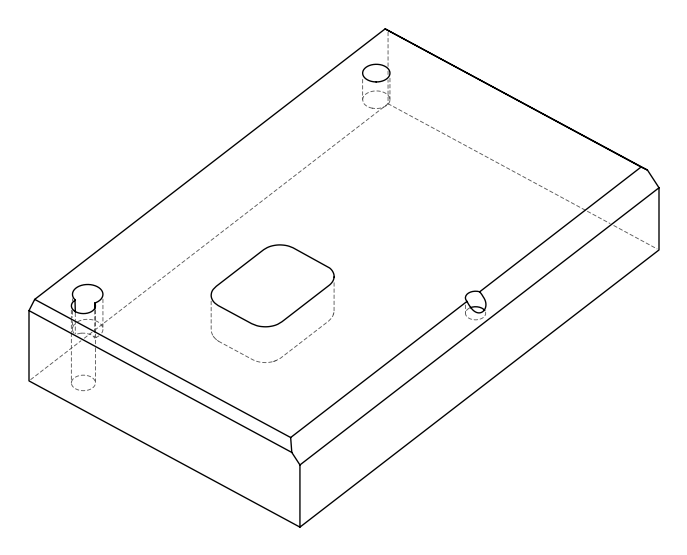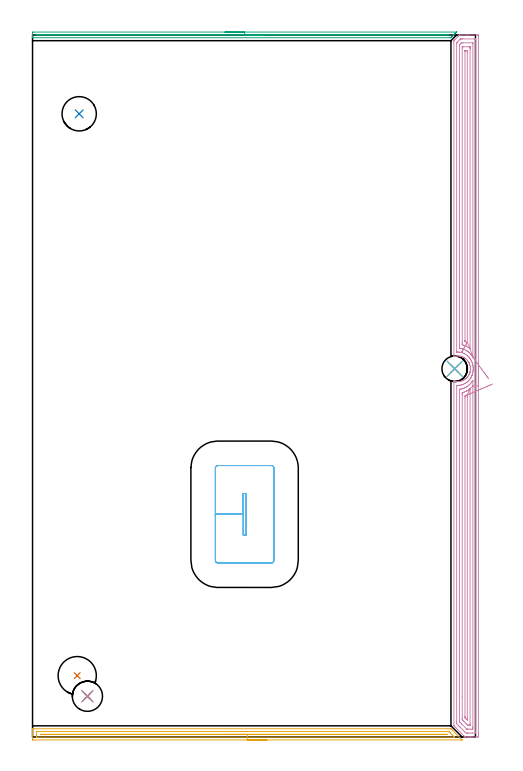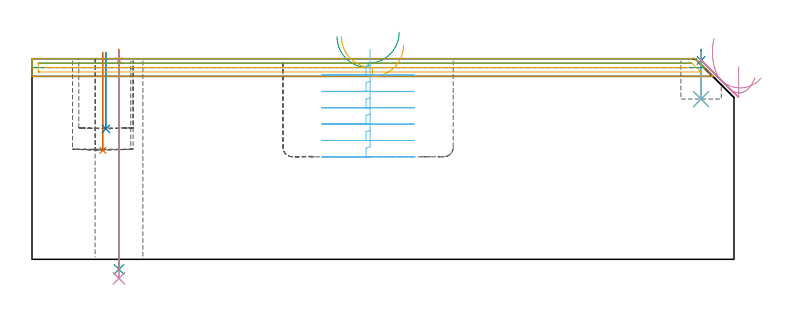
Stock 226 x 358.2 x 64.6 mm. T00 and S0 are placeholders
(PLAN: 12 operations, 8 tool changes, 27.7 min)
(1 SPOT_DRILL | STEP1HOLE | NXT0321_9005460120000 | 0.03 min | 3 mm3)
(2 SPOT_DRILL_1 | STEP1POCKET | NXT0321_9005460120000 | 0.03 min | 2 mm3)
(3 DRILL_THROUGH_HOLE_INTO_CENTER | STEP1HOLE | NXT0301_065 | 0.28 min | 4460 mm3)
(4 DRILL_TO_ENLARGE_THROUGH_HOLE | STEP1HOLE | UGT0301_284 | 0.29 min | 7548 mm3)
(5 DRILL_BLIND_HOLE_INTO_CENTER | STEP1POCKET | NXT0301_042 | 0.06 min | 475 mm3)
(6 DRILL_TO_ENLARGE_BLIND_HOLE | STEP1POCKET | UGT0301_374 | 0.06 min | 1244 mm3)
(7 INDEXABLE_INSERT_DRILL_BLIND_HOLE_FROM_SOLID | STEP1POCKET_1 | NXT0302_010 | 0.13 min | 7253 mm3)
(8 INDEXABLE_INSERT_DRILL_BLIND_HOLE_FROM_SOLID_1 | STEP1POCKET_2 | NXT0302_006 | 0.1 min | 5379 mm3)
(9 AREA_MILL | FG_CHAMFER_SURFACE | UGT0205_001 | 3.57 min | 919 mm3)
(10 AREA_MILL_1 | FG_CHAMFER_SURFACE_1 | UGT0205_001 | 14.4 min | 27636 mm3)
(11 AREA_MILL_2 | FG_CHAMFER_SURFACE_2 | UGT0205_001 | 5.34 min | 3503 mm3)
(12 MILL_RECTANGULAR_POCKET | POCKET_RECTANGULAR_STRAIGHT | NXT0201_007 | Follow Part, ap 6.25, ae 75% | 3.38 min | 123663 mm3)
(TOOL NXT0321_9005460120000 | NC Spot Drill, 142deg, 12mm, Carbide, Uncoated | D12 PA142 FL30 Z2)
(TOOL NXT0301_065 | Carbide Drill 9.4mm [860.1-0940-075A1-MM 2214] | D9.4 PA140 FL98 Z2)
(TOOL UGT0301_284 | Twist Drill 15.4 mm | D15.4 PA118 FL120 Z2)
(TOOL NXT0301_042 | Carbide Drill 7.1mm [860.1-0710-057A1-MM 2214] | D7.1 PA140 FL85 Z2)
(TOOL UGT0301_374 | Twist Drill Flat Bottom 13 mm | D13 PA180 FL101 Z2)
(TOOL NXT0302_010 | Index. Insert Drill 19.5mm [880-D1950L25-05] | D19.5 PA176 FL98 Z2)
(TOOL NXT0302_006 | Index. Insert Drill 17.5mm [880-D1750L25-05] | D17.5 PA176 FL88 Z2)
(TOOL UGT0205_001 | Chamfer Mill 20 x 3 x 45 deg. | D20 FL50 Z2)
(TOOL NXT0201_007 | ENDMILL 25mm [R216.25-25050GCK54P 1620] | D25 R3 FL54 Z5)
(OP 1 SPOT_DRILL)
G17 G21 G94 G90
T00 M6
G54
G17 G0 G90 X28. Y20.8 S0 M3
G43 Z74.6 H0
G94 G81 G98 Z63.937 F250. R67.6
G80
M5
M2
(OP 2 SPOT_DRILL_1)
G17 G21 G94 G90
T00 M6
G54
G17 G0 G90 X215.4 Y187.9 S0 M3
G43 Z74.6 H0
G94 G81 G98 Z64.036 F250. R67.6
G80
M5
M2
(OP 3 DRILL_THROUGH_HOLE_INTO_CENTER)
G17 G21 G94 G90
T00 M6
G54
G17 G0 G90 X28. Y20.8 S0 M3
G43 Z74.6 H1
G94 G73 G98 Z-3.211 F250. Q8.476 R66.6
G80
M5
M2
(OP 4 DRILL_TO_ENLARGE_THROUGH_HOLE)
G17 G21 G94 G90
T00 M6
G54
G17 G0 G90 X28. Y20.8 S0 M3
G43 Z74.6 H0
G94 G73 G98 Z-6.127 F250. Q14.145 R66.6
G80
M5
M2
(OP 5 DRILL_BLIND_HOLE_INTO_CENTER)
G17 G21 G94 G90
T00 M6
G54
G17 G0 G90 X215.4 Y187.9 S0 M3
G43 Z74.6 H1
G94 G81 G98 Z51.6 F250. R66.6
G80
M5
M2
(OP 6 DRILL_TO_ENLARGE_BLIND_HOLE)
G17 G21 G94 G90
T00 M6
G54
G17 G0 G90 X215.4 Y187.9 S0 M3
G43 Z74.6 H0
G94 G81 G98 Z51.6 F250. R66.6
G80
M5
M2
(OP 7 INDEXABLE_INSERT_DRILL_BLIND_HOLE_FROM_SOLID)
G17 G21 G94 G90
T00 M6
G54
G17 G0 G90 X22.8 Y31.3 S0 M3
G43 Z74.6 H1
G94 G81 G98 Z35.1 F250. R66.6
G80
M5
M2
(OP 8 INDEXABLE_INSERT_DRILL_BLIND_HOLE_FROM_SOLID_1)
G17 G21 G94 G90
T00 M6
G54
G17 G0 G90 X23.8 Y318. S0 M3
G43 Z74.6 H1
G94 G81 G98 Z42. F250. R66.6
G80
M5
M2
(OP 9 AREA_MILL)
G17 G21 G94 G90
T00 M6
G54
G17 G0 G90 X98.2 Y359.7 S1061 M3
G43 Z74.6 H0
Z71.7
G94 G1 X98.238 Z70.828 F250.
X98.352 Z69.964
X98.541 Z69.112
X98.803 Z68.28
X99.137 Z67.474
X99.54 Z66.7
X100.008 Z65.964
X100.54 Z65.272
X101.129 Z64.629
X101.772 Z64.04
X102.464 Z63.509
X103.2 Z63.04
X103.974 Z62.637
X104.78 Z62.303
X105.612 Z62.041
X106.464 Z61.852
X107.328 Z61.738
X108.2 Z61.7
X216.164
X216.384 Y359.696 Z61.702
X216.386 Y359.694 Z61.703
X216.384 Y359.683 Z61.715
X215.988 Y359.288 Z62.112
X215.841 Y359.139 Z62.258
X215.789 Y359.088 Z62.311
X215.595 Y358.895 Z62.504
X215.544 Y358.843 Z62.554
X215.491 Y358.791 Z62.608
X215.3 Y358.599 Z62.8
X215.248 Y358.546 Z62.85
X215.194 Y358.493 Z62.906
X215.005 Y358.304 Z63.095
X214.951 Y358.25 Z63.147
X214.896 Y358.196 Z63.203
X214.709 Y358.009 Z63.39
X214.655 Y357.954 Z63.443
X214.598 Y357.898 Z63.501
X214.414 Y357.714 Z63.685
X214.359 Y357.657 Z63.74
X214.301 Y357.6 Z63.799
X214.119 Y357.418 Z63.981
X214.062 Y357.361 Z64.036
X214.003 Y357.302 Z64.096
X213.868 Y357.168 Z64.231
X213.609 Y356.909 Z64.489
X213.503 Y356.806 Z64.591
X213.11 Y356.8 Z64.6
X0.165
X0.01 Y356.803 Z64.588
X0.006 Y356.841 Z64.55
X0. Y357.214 Z64.186
Y357.594 Z63.805
Y358.25 Z63.145
Y359.467 Z61.93
X0.002 Y359.691 Z61.705
X0.446 Y359.7 Z61.7
X108.2
Y358.286 Z63.114
X211.289
X212.185 Y358.283 Z63.117
X212.217 Y358.28 Z63.12
X212.451 Y358.25 Z63.15
X212.248 Y358.22 Z63.18
X212.217 Y358.218 Z63.182
X211.36 Y358.214 Z63.186
X3.326
X2.43 Y358.217 Z63.183
X2.397 Y358.219 Z63.181
X2.072 Y358.25 Z63.15
X2.365 Y358.282 Z63.118
X2.397 Y358.283 Z63.117
X3.254 Y358.286 Z63.114
X108.2
X109.072 Z63.152
X109.936 Z63.266
X110.788 Z63.455
X111.62 Z63.717
X112.426 Z64.051
X113.2 Z64.454
X113.936 Z64.923
X114.628 Z65.454
X115.271 Z66.043
X115.86 Z66.686
X116.392 Z67.379
X116.86 Z68.114
X117.263 Z68.888
X117.597 Z69.694
X117.859 Z70.526
X118.048 Z71.378
X118.162 Z72.243
X118.2 Z73.114
G0 Z74.6
M5
M2
(OP 10 AREA_MILL_1)
G17 G21 G94 G90
T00 M6
G54
G17 G0 G90 X227.5 Y189.1 S1061 M3
G43 Z74.6 H0
Z62.1
G94 G1 Y189.062 Z61.228 F250.
Y188.948 Z60.363
Y188.759 Z59.512
Y188.497 Z58.68
Y188.163 Z57.874
Y187.76 Z57.1
Y187.292 Z56.364
Y186.76 Z55.672
Y186.171 Z55.029
Y185.528 Z54.44
Y184.836 Z53.908
Y184.1 Z53.44
Y183.326 Z53.037
Y182.52 Z52.703
Y181.688 Z52.441
Y180.836 Z52.252
Y179.972 Z52.138
Y179.1 Z52.1
Y0.995
X227.499 Y0.606 Z52.101
X227.494 Y0.109 Z52.103
X227.491 Y0.009 Z52.105
X227.001 Y0. Z52.595
X224.347 Z55.248
X223.778 Z55.819
X223.462 Z56.134
X222.893 Z56.703
X222.577 Z57.018
X221.945 Z57.655
X220.935 Z58.665
X220.824 Z58.776
X220.704 Y0.001 Z58.894
X220.69 Y0.011 Z58.908
X220.288 Y0.411 Z59.311
X219.923 Y0.775 Z59.673
X215.499 Y5.2 Z64.097
X215.337 Y5.363 Z64.261
X215.169 Y5.53 Z64.428
X215.004 Y5.695 Z64.59
X215. Y5.961 Z64.6
Y181.329
X215.005 Y181.62 Z64.591
X215.036 Y181.614 Z64.56
X215.263 Y181.565 Z64.335
X215.373 Y181.537 Z64.224
X215.79 Y181.454 Z63.809
X216.229 Y181.394 Z63.37
X216.384 Y181.383 Z63.214
X216.669 Y181.363 Z62.929
X217.11 Y181.362 Z62.489
X217.549 Y181.392 Z62.049
X217.991 Y181.451 Z61.608
X218.429 Y181.541 Z61.169
X218.872 Y181.664 Z60.726
X219.309 Y181.82 Z60.288
X219.374 Y181.849 Z60.221
X219.48 Y181.896 Z60.115
X219.611 Y181.953 Z59.988
X219.748 Y182.013 Z59.851
X220.19 Y182.237 Z59.41
X220.636 Y182.534 Z58.964
X220.914 Y182.742 Z58.685
X221.07 Y182.858 Z58.529
X221.196 Y182.967 Z58.402
X221.25 Y183.015 Z58.347
X221.347 Y183.098 Z58.253
X221.377 Y183.123 Z58.223
X221.515 Y183.265 Z58.084
X221.669 Y183.423 Z57.928
X221.949 Y183.737 Z57.649
X222.168 Y184.018 Z57.431
X222.46 Y184.458 Z57.139
X222.723 Y184.912 Z56.876
X222.83 Y185.121 Z56.77
X222.924 Y185.347 Z56.673
X222.971 Y185.46 Z56.626
X223.097 Y185.806 Z56.498
X223.155 Y185.998 Z56.444
X223.167 Y186.041 Z56.431
X223.222 Y186.24 Z56.37
X223.225 Y186.251 Z56.367
X223.328 Y186.7 Z56.268
X223.381 Y187.04 Z56.217
X223.397 Y187.146 Z56.201
X223.429 Y187.544 Z56.167
X223.433 Y187.594 Z56.162
X223.432 Y187.638 Z56.16
X223.433 Y187.704 Z56.159
X223.435 Y187.999 Z56.153
Y188.025 Z56.151
Y188.041 Z56.152
X223.428 Y188.193 Z56.164
Y188.195
X223.422 Y188.292 Z56.169
X223.413 Y188.488 Z56.183
X223.383 Y188.736 Z56.215
X223.358 Y188.936 Z56.24
X223.269 Y189.382 Z56.326
X223.147 Y189.831 Z56.451
X222.994 Y190.276 Z56.603
X222.828 Y190.678 Z56.768
X222.816 Y190.702 Z56.781
X222.703 Y190.927 Z56.896
X222.6 Y191.114 Z57.
X222.569 Y191.17 Z57.031
X222.275 Y191.626 Z57.324
X221.952 Y192.064 Z57.647
X221.555 Y192.487 Z58.04
X221.522 Y192.523 Z58.074
X221.061 Y192.958 Z58.539
X220.631 Y193.269 Z58.968
X220.461 Y193.38 Z59.137
X220.19 Y193.556 Z59.409
X219.91 Y193.711 Z59.688
X219.68 Y193.826 Z59.918
X219.626 Y193.853 Z59.972
X219.309 Y193.983 Z60.289
X219.038 Y194.077 Z60.557
X218.871 Y194.136 Z60.725
X218.43 Y194.259 Z61.17
X218.367 Y194.272 Z61.233
X217.991 Y194.349 Z61.609
X217.55 Y194.408 Z62.05
X217.111 Y194.438 Z62.489
X216.67 Y194.437 Z62.93
X216.229 Y194.406 Z63.371
X215.79 Y194.344 Z63.81
X215.438 Y194.272 Z64.162
X215.236 Y194.231 Z64.363
X215.117 Y194.202 Z64.481
X215.005 Y194.18 Z64.591
X215. Y194.272 Z64.6
Y354.917
X215.006 Y355.303 Z64.591
X215.109 Y355.408 Z64.489
X215.481 Y355.781 Z64.119
X217.347 Y357.648 Z62.252
X217.591 Y357.892 Z62.007
X217.711 Y358.013 Z61.885
X217.89 Y358.189 Z61.708
X217.904 Y358.198 Z61.694
X217.932 Y358.2 Z61.667
X217.94 Z61.659
X219.038 Z60.556
X221.124 Z58.473
X221.692 Z57.902
X222.293 Z57.302
X226.717 Z52.88
X227.001 Y358.197 Z52.596
X227.492 Y358.191 Z52.106
X227.494 Y358.091 Z52.104
X227.498 Y357.594 Z52.102
X227.5 Y357.091 Z52.1
Y179.1
X226.086 Z53.514
Y2.391
X226.084 Y2.175 Z53.516
X226.081 Y2.068 Z53.519
X226.079 Y2.023 Z53.521
X226.006 Y2.01 Z53.594
X225.617 Y2.002 Z53.983
X224.347 Y2. Z55.253
X222.577 Z57.023
X222.079 Y2.001 Z57.521
X221.692 Y2.004 Z57.908
X221.185 Y2.01 Z58.415
X220.808 Y2.347 Z58.792
X220.76 Y2.391 Z58.84
X219.923 Y3.227 Z59.677
X218.082 Y5.068 Z61.518
X217.268 Y5.884 Z62.332
X217.194 Y5.961 Z62.406
X216.421 Y6.815 Z63.179
X216.414 Y7.745 Z63.186
X216.415 Y179.1 Z63.185
X216.419 Y179.315 Z63.181
X216.421 Y179.359 Z63.179
X216.56 Y179.362 Z63.04
X217.003 Y179.367 Z62.597
X217.268 Y179.38 Z62.332
X217.826 Y179.43 Z61.774
X218.153 Y179.475 Z61.447
X218.581 Y179.561 Z61.019
X219.038 Y179.682 Z60.562
X219.274 Y179.754 Z60.326
X219.917 Y179.992 Z59.683
X219.921 Y179.994 Z59.679
X220.515 Y180.288 Z59.085
X220.808 Y180.448 Z58.792
X221.068 Y180.622 Z58.532
X221.453 Y180.885 Z58.147
X221.59 Y180.988 Z58.01
X221.692 Y181.071 Z57.908
X222.074 Y181.393 Z57.526
X222.471 Y181.777 Z57.129
X222.523 Y181.832 Z57.077
X222.577 Y181.892 Z57.023
X222.933 Y182.311 Z56.667
X223.204 Y182.67 Z56.396
X223.31 Y182.824 Z56.29
X223.462 Y183.056 Z56.138
X223.651 Y183.372 Z55.949
X223.761 Y183.562 Z55.839
X223.966 Y183.947 Z55.634
X224.193 Y184.455 Z55.407
X224.212 Y184.5 Z55.388
X224.226 Y184.536 Z55.374
X224.237 Y184.566 Z55.363
X224.347 Y184.874 Z55.253
X224.457 Y185.236 Z55.143
X224.488 Y185.347 Z55.112
X224.637 Y185.947 Z54.963
X224.699 Y186.24 Z54.901
X224.77 Y186.705 Z54.83
X224.814 Y187.132 Z54.786
X224.842 Y187.526 Z54.758
X224.849 Y188.025 Z54.751
X224.83 Y188.43 Z54.77
X224.79 Y188.917 Z54.81
X224.722 Y189.431 Z54.878
X224.648 Y189.81 Z54.952
X224.574 Y190.135 Z55.026
X224.452 Y190.596 Z55.148
X224.418 Y190.702 Z55.182
X224.347 Y190.91 Z55.253
X224.081 Y191.595 Z55.519
X224.013 Y191.754 Z55.587
X223.845 Y192.101 Z55.755
X223.624 Y192.487 Z55.976
X223.462 Y192.741 Z56.138
X223.207 Y193.12 Z56.393
X223.016 Y193.38 Z56.584
X222.825 Y193.626 Z56.775
X222.577 Y193.891 Z57.023
X222.206 Y194.272 Z57.394
X221.692 Y194.737 Z57.908
X221.092 Y195.165 Z58.508
X220.808 Y195.346 Z58.792
X220.385 Y195.591 Z59.215
X219.923 Y195.803 Z59.677
X219.266 Y196.057 Z60.334
X219.038 Y196.126 Z60.562
X218.943 Y196.153 Z60.657
X218.153 Y196.325 Z61.447
X217.844 Y196.369 Z61.756
X217.268 Y196.42 Z62.332
X216.898 Y196.431 Z62.702
X216.546 Z63.054
X216.483 Y196.432 Z63.117
X216.421 Y196.434 Z63.179
X216.414 Y196.949 Z63.186
X216.415 Y354.024 Z63.185
X216.421 Y354.239 Z63.179
X216.423 Y354.261 Z63.177
X216.439 Y354.282 Z63.161
X216.475 Y354.323 Z63.125
X216.541 Y354.391 Z63.059
X216.724 Y354.574 Z62.876
X217.959 Y355.809 Z61.641
X218.057 Y355.907 Z61.543
X218.153 Y356.002 Z61.447
X218.294 Y356.136 Z61.306
X218.345 Y356.183 Z61.255
X218.402 Y356.19 Z61.198
X218.653 Y356.197 Z60.947
X219.038 Y356.199 Z60.562
X219.536 Y356.2 Z60.064
X225.73 Y356.199 Z53.87
X225.963 Y356.196 Z53.637
X226.066 Y356.19 Z53.534
X226.079 Y356.188 Z53.521
X226.081 Y356.172 Z53.519
X226.084 Y356.126 Z53.516
X226.085 Y356.031 Z53.515
X226.086 Y355.84 Z53.514
Y179.1
X224.672 Z54.928
X224.671 Y5.068 Z54.929
Y4.742
X224.666 Y4.176 Z54.934
X224.665 Y4.021 Z54.935
X224.514 Y4.007 Z55.086
X224.347 Y4.004 Z55.253
X223.636 Y4. Z55.964
X222.577 Z57.023
X221.866 Y4.001 Z57.734
X221.692 Y4.005 Z57.908
X221.635 Y4.01 Z57.965
X221.595 Y4.017 Z58.005
X221.561 Y4.047 Z58.039
X221.426 Y4.176 Z58.174
X219.038 Y6.561 Z60.562
X218.747 Y6.853 Z60.853
X218.153 Y7.458 Z61.447
X217.879 Y7.745 Z61.721
X217.842 Y7.791 Z61.758
X217.835 Y7.829 Z61.765
X217.832 Y7.909 Z61.768
X217.83 Y8.072 Z61.77
X217.829 Y8.638 Z61.771
X217.828 Y8.965 Z61.772
X217.829 Y176.75 Z61.771
X217.832 Y177.315 Z61.768
X217.835 Y177.395 Z61.765
X217.836 Y177.407 Z61.764
X217.875 Y177.415 Z61.725
X217.933 Y177.426 Z61.667
X218.029 Y177.44 Z61.571
X218.153 Y177.462 Z61.447
X218.776 Y177.58 Z60.824
X219.038 Y177.647 Z60.562
X219.473 Y177.769 Z60.127
X219.923 Y177.931 Z59.677
X220.122 Y178.007 Z59.478
X220.598 Y178.208 Z59.002
X220.74 Y178.276 Z58.86
X220.808 Y178.31 Z58.792
X221.32 Y178.584 Z58.28
X221.692 Y178.826 Z57.908
X221.856 Y178.935 Z57.744
X222.09 Y179.1 Z57.51
X222.366 Y179.313 Z57.234
X222.577 Y179.488 Z57.023
X222.848 Y179.719 Z56.752
X223.133 Y179.992 Z56.467
X223.296 Y180.16 Z56.304
X223.462 Y180.34 Z56.138
X223.714 Y180.631 Z55.886
X223.925 Y180.885 Z55.675
X224.107 Y181.127 Z55.493
X224.347 Y181.464 Z55.253
X224.473 Y181.65 Z55.127
X224.56 Y181.777 Z55.04
X224.6 Y181.833 Z55.
X224.665 Y181.904 Z54.935
X224.668 Y181.777 Z54.932
X224.67 Y181.583 Z54.93
X224.672 Y179.1 Z54.928
X223.251 Y177.694 Z56.349
X223.254 Y177.525 Z56.346
X223.257 Y177.315 Z56.343
Y177.165
Y6.853
X223.255 Y6.169 Z56.345
X223.253 Y6.07 Z56.347
X223.251 Y6.018 Z56.349
X223.211 Y6.01 Z56.389
X222.538 Y6. Z57.062
X222.116 Y6.008 Z57.484
X222.064 Y6.01 Z57.536
X221.99 Y6.071 Z57.61
X221.858 Y6.196 Z57.742
X221.692 Y6.358 Z57.908
X221.196 Y6.853 Z58.404
X220.303 Y7.745 Z59.297
X219.923 Y8.127 Z59.677
X219.417 Y8.638 Z60.183
X219.25 Y8.815 Z60.35
X219.247 Y8.981 Z60.353
X219.244 Y9.323 Z60.356
X219.243 Y20.424 Z60.357
Y174.638
X219.244 Y175.322 Z60.356
X219.247 Y175.53 Z60.353
X219.25 Y175.614 Z60.35
X219.254 Y175.649 Z60.346
X219.674 Y175.781 Z59.926
X219.923 Y175.867 Z59.677
X220.327 Y176.014 Z59.273
X220.808 Y176.211 Z58.792
X220.955 Y176.274 Z58.645
X221.279 Y176.423 Z58.321
X221.55 Y176.566 Z58.05
X221.692 Y176.647 Z57.908
X222.108 Y176.896 Z57.492
X222.577 Y177.208 Z57.023
X222.641 Y177.251 Z56.959
X222.731 Y177.315 Z56.869
X222.927 Y177.46 Z56.673
X223.154 Y177.626 Z56.446
X223.251 Y177.694 Z56.349
X221.787 Y174.543 Z57.813
X221.837 Y174.515 Z57.763
X221.838 Y174.49 Z57.762
X221.843 Y173.745 Z57.757
Y173.593
Y9.226
X221.84 Y8.922 Z57.76
X221.837 Y8.72 Z57.763
X221.835 Y8.672 Z57.765
X221.827 Y8.678 Z57.773
X221.796 Y8.706 Z57.804
X221.692 Y8.807 Z57.908
X220.968 Y9.53 Z58.632
X220.808 Y9.691 Z58.792
X220.718 Y9.783 Z58.882
X220.675 Y9.832 Z58.925
X220.667 Y9.843 Z58.933
X220.663 Y9.881 Z58.937
X220.66 Y9.967 Z58.94
X220.657 Y10.271 Z58.943
Y10.423
Y173.005
X220.658 Y173.745 Z58.942
X220.66 Y173.894 Z58.94
X220.664 Y174.042 Z58.936
X220.808 Y174.109 Z58.792
X221.17 Y174.272 Z58.43
X221.692 Y174.502 Z57.908
X221.787 Y174.543 Z57.813
X222.4 Y174.805 Z57.251
X223.057 Y175.085 Z56.75
X223.751 Y175.382 Z56.312
X224.477 Y175.693 Z55.942
X225.23 Y176.015 Z55.642
X226.005 Y176.346 Z55.415
X226.795 Y176.683 Z55.262
X227.594 Y177.025 Z55.185
X228.396 Y177.368 Z55.183
X229.195 Y177.709 Z55.258
X229.985 Y178.047 Z55.408
X230.76 Y178.378 Z55.632
X231.515 Y178.701 Z55.929
X232.242 Y179.012 Z56.296
X232.938 Y179.309 Z56.731
X233.596 Y179.59 Z57.23
X234.211 Y179.853 Z57.79
X234.779 Y180.096 Z58.406
G0 X232.715 Y182.799 Z58.486
G1 X232.436 Y183.183 Z57.754
X232.12 Y183.617 Z57.066
X231.771 Y184.098 Z56.427
X231.39 Y184.622 Z55.843
X230.98 Y185.185 Z55.318
X230.546 Y185.783 Z54.855
X230.089 Y186.412 Z54.458
X229.613 Y187.066 Z54.131
X229.123 Y187.741 Z53.875
X228.621 Y188.431 Z53.693
X228.112 Y189.131 Z53.586
X227.6 Y189.836 Z53.555
X227.087 Y190.541 Z53.6
X226.579 Y191.24 Z53.72
X226.079 Y191.927 Z53.916
X225.591 Y192.599 Z54.185
X225.119 Y193.249 Z54.525
X224.666 Y193.872 Z54.934
X224.614 Y193.943 Z54.986
X224.57 Y194.007 Z55.03
X224.489 Y194.129 Z55.111
X224.392 Y194.272 Z55.208
X224.347 Y194.337 Z55.253
X224.001 Y194.814 Z55.599
X223.729 Y195.165 Z55.871
X223.462 Y195.453 Z56.138
X222.861 Y196.057 Z56.739
X222.714 Y196.195 Z56.886
X222.577 Y196.316 Z57.023
X222.414 Y196.457 Z57.186
X222.229 Y196.593 Z57.371
X221.739 Y196.949 Z57.861
X221.692 Y196.981 Z57.908
X221.603 Y197.04 Z57.997
X220.808 Y197.494 Z58.792
X220.028 Y197.842 Z59.572
X219.923 Y197.882 Z59.677
X219.86 Y197.905 Z59.74
X219.363 Y198.065 Z60.237
X219.038 Y198.149 Z60.562
X218.636 Y198.247 Z60.964
X218.153 Y198.349 Z61.447
X217.836 Y198.416 Z61.765
X217.832 Y198.734 Z61.768
X217.83 Y199.061 Z61.77
X217.829 Y199.627 Z61.771
X217.828 Y200.192 Z61.772
X217.829 Y352.239 Z61.771
X217.83 Y352.566 Z61.77
X217.834 Y353.132 Z61.766
X217.835 Y353.209 Z61.765
X217.877 Y353.266 Z61.723
X217.947 Y353.34 Z61.653
X218.153 Y353.552 Z61.447
X218.388 Y353.788 Z61.212
X218.626 Y354.024 Z60.974
X218.766 Y354.155 Z60.834
X218.808 Y354.19 Z60.792
X218.868 Y354.196 Z60.732
X219.038 Y354.198 Z60.562
X219.749 Y354.2 Z59.851
X224.347 Y354.199 Z55.253
X224.521 Y354.196 Z55.079
X224.636 Y354.19 Z54.964
X224.666 Y354.187 Z54.934
X224.667 Y354.172 Z54.933
X224.67 Y354.133 Z54.93
X224.671 Y354.024 Z54.929
Y194.07
X224.67 Y193.946 Z54.93
X224.666 Y193.872 Z54.934
X223.251 Y198.108 Z56.349
X223.062 Y198.245 Z56.538
X222.577 Y198.59 Z57.023
X222.369 Y198.734 Z57.231
X221.692 Y199.141 Z57.908
X221.399 Y199.313 Z58.201
X220.861 Y199.573 Z58.739
X220.808 Y199.597 Z58.792
X220.737 Y199.627 Z58.863
X220.154 Y199.853 Z59.446
X219.923 Y199.932 Z59.677
X219.474 Y200.079 Z60.126
X219.317 Y200.13 Z60.283
X219.25 Y200.159 Z60.35
X219.246 Y200.31 Z60.354
X219.244 Y200.519 Z60.356
X219.243 Y201.205 Z60.357
Y201.412
Y351.347
X219.245 Y352.031 Z60.355
X219.247 Y352.131 Z60.353
X219.249 Y352.182 Z60.351
X219.289 Y352.19 Z60.311
X219.962 Y352.2 Z59.638
X222.616 Z56.984
X223.011 Y352.196 Z56.589
X223.207 Y352.192 Z56.393
X223.251 Y352.19 Z56.349
X223.253 Y352.156 Z56.347
X223.255 Y352.098 Z56.345
X223.257 Y351.554 Z56.343
Y351.347
Y198.391
X223.255 Y198.22 Z56.345
X223.251 Y198.108 Z56.349
X221.838 Y201.236 Z57.762
X221.829 Y201.237 Z57.771
X221.77 Y201.259 Z57.83
X221.692 Y201.293 Z57.908
X221.432 Y201.412 Z58.168
X220.808 Y201.681 Z58.792
X220.725 Y201.718 Z58.875
X220.681 Y201.74 Z58.919
X220.664 Y201.765 Z58.936
X220.662 Y201.848 Z58.938
X220.658 Y202.152 Z58.942
X220.657 Y202.304 Z58.943
Y202.456
Y349.714
X220.658 Y349.866 Z58.942
X220.664 Y350.169 Z58.936
X220.666 Y350.192 Z58.934
X220.67 Y350.194 Z58.93
X220.689 Y350.198 Z58.911
X220.729 Y350.199 Z58.871
X220.808 Y350.2 Z58.792
X221.06 Z58.54
X221.692 Y350.196 Z57.908
X221.783 Y350.194 Z57.817
X221.832 Y350.191 Z57.768
X221.836 Y350.018 Z57.764
X221.841 Y349.714 Z57.759
X221.843 Y349.562 Z57.757
Y201.412
X221.842 Y201.261 Z57.758
X221.84 Y201.24 Z57.76
X221.838 Y201.236 Z57.762
X221.452 Y200.582 Z58.191
X221.086 Y199.962 Z58.684
X220.744 Y199.382 Z59.239
X220.427 Y198.846 Z59.85
X220.139 Y198.357 Z60.512
X219.881 Y197.92 Z61.222
X219.655 Y197.538 Z61.973
X219.464 Y197.214 Z62.76
X219.308 Y196.951 Z63.577
X219.19 Y196.749 Z64.418
X219.108 Y196.611 Z65.275
X219.065 Y196.539 Z66.143
X219.061 Y196.531 Z67.016
X219.095 Y196.589 Z67.886
X219.168 Y196.713 Z68.746
X219.279 Y196.9 Z69.591
X219.426 Y197.15 Z70.414
X219.61 Y197.461 Z71.208
G0 Z74.6
M5
M2
(OP 11 AREA_MILL_2)
G17 G21 G94 G90
T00 M6
G54
G17 G0 G90 X119.6 Y-1.5 S1061 M3
G43 Z74.6 H0
Z68.9
G94 G1 X119.562 Z68.028 F250.
X119.448 Z67.164
X119.259 Z66.312
X118.997 Z65.48
X118.663 Z64.674
X118.26 Z63.9
X117.792 Z63.164
X117.26 Z62.472
X116.671 Z61.829
X116.028 Z61.24
X115.336 Z60.708
X114.6 Z60.24
X113.826 Z59.837
X113.02 Z59.503
X112.188 Z59.241
X111.336 Z59.052
X110.472 Z58.938
X109.6 Z58.9
X0.617
X0.004 Y-1.497
X0.002 Y-1.496 Z58.901
X0. Y-0.883 Z59.513
Y-0.607 Z59.789
Y0.903 Z61.298
Y1.455 Z61.852
Y1.797 Z62.193
Y2.349 Z62.745
Y2.69 Z63.085
Y3.373 Z63.772
Y3.729 Z64.128
X0.007 Y4.138 Z64.529
X0.01 Y4.197 Z64.588
X0.171 Y4.2 Z64.6
X213.223
X213.497 Y4.195 Z64.587
X213.516 Y4.186 Z64.582
X214.114 Y3.586 Z63.986
X218.88 Y-1.18 Z59.219
X219.031 Y-1.33 Z59.067
X219.178 Y-1.481 Z58.917
X219.183 Y-1.495 Z58.903
X219.178 Y-1.499 Z58.899
X109.6 Y-1.5 Z58.9
Y-0.086 Z60.314
X2.404 Y-0.085 Z60.315
X2.308 Y-0.084 Z60.316
X2.117 Y-0.08 Z60.32
X2.009 Y-0.076 Z60.324
X2.006 Y-0.047 Z60.353
X2.004 Y0.01 Z60.41
X2. Y0.414 Z60.814
X2.001 Y2.69 Z63.09
X2.002 Y2.74 Z63.14
X2.006 Y2.765 Z63.165
X2.009 Y2.773 Z63.173
X2.023 Y2.779 Z63.179
X2.212 Y2.784 Z63.184
X2.309 Y2.785 Z63.185
X211.436 Y2.786 Z63.186
X212.235 Y2.784 Z63.184
X212.33 Y2.782 Z63.182
X212.424 Y2.779 Z63.179
X212.468 Y2.77 Z63.17
X212.498 Y2.745 Z63.145
X212.557 Y2.69 Z63.09
X213.223 Y2.028 Z62.428
X214.116 Y1.134 Z61.534
X215.009 Y0.241 Z60.641
X215.238 Y0.01 Z60.41
X215.311 Y-0.069 Z60.331
X215.316 Y-0.078 Z60.322
X215.313 Y-0.079 Z60.321
X215.265 Y-0.083 Z60.317
X215.201 Y-0.085 Z60.315
X215.105 Y-0.086 Z60.314
X109.6
Y1.328 Z61.728
X4.658 Y1.329 Z61.729
X4.234 Y1.333 Z61.733
X4.191 Y1.335 Z61.735
X4.055 Y1.351 Z61.751
X4.149 Y1.364 Z61.764
X4.191 Y1.367 Z61.767
X4.616 Y1.371 Z61.771
X4.659
X210.969
X211.011 Y1.37 Z61.77
X211.436 Y1.358 Z61.758
X211.454 Y1.335 Z61.735
X211.436 Y1.334 Z61.734
X211.01 Y1.33 Z61.73
X210.586 Y1.328 Z61.728
X109.6
X108.728 Z61.767
X107.864 Z61.88
X107.012 Z62.069
X106.18 Z62.332
X105.374 Z62.665
X104.6 Z63.068
X103.864 Z63.537
X103.172 Z64.068
X102.529 Z64.657
X101.94 Z65.301
X101.408 Z65.993
X100.94 Z66.728
X100.537 Z67.502
X100.203 Z68.308
X99.941 Z69.14
X99.752 Z69.992
X99.638 Z70.857
X99.6 Z71.728
G0 Z74.6
M5
M2
(OP 12 MILL_RECTANGULAR_POCKET)
G17 G21 G94 G90
T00 M6
G54
G17 G0 G90 X108.85 Y105.298 S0 M3
G43 Z74.6 H1
Z67.6
G94 G1 Y124.25 Z62.522 F250.
X107.55 Z62.174
Y113.65 Z59.333
Y103.05 F500.
X108.85
Y124.25
X107.55
Y113.65
X93.3
Y90.1
G3 X94.6 Y88.8 R1.3
G1 X121.8
G3 X123.1 Y90.1 R1.3
G1 Y137.2
G3 X121.8 Y138.5 R1.3
G1 X94.6
G3 X93.3 Y137.2 R1.3
G1 Y113.65
Y112.65
G0 X108.85 Y105.298 Z62.333
G1 Y124.25 Z57.255 F250.
X107.55 Z56.907
Y113.65 Z54.067
Y103.05 F500.
X108.85
Y124.25
X107.55
Y113.65
X93.3
Y90.1
G3 X94.6 Y88.8 R1.3
G1 X121.8
G3 X123.1 Y90.1 R1.3
G1 Y137.2
G3 X121.8 Y138.5 R1.3
G1 X94.6
G3 X93.3 Y137.2 R1.3
G1 Y113.65
Y112.65
G0 X108.85 Y105.298 Z57.067
G1 Y124.25 Z51.989 F250.
X107.55 Z51.64
Y113.65 Z48.8
Y103.05 F500.
X108.85
Y124.25
X107.55
Y113.65
X93.3
Y90.1
G3 X94.6 Y88.8 R1.3
G1 X121.8
G3 X123.1 Y90.1 R1.3
G1 Y137.2
G3 X121.8 Y138.5 R1.3
G1 X94.6
G3 X93.3 Y137.2 R1.3
G1 Y113.65
Y112.65
G0 X108.85 Y105.298 Z51.8
G1 Y124.25 Z46.722 F250.
X107.55 Z46.374
Y113.65 Z43.533
Y103.05 F500.
X108.85
Y124.25
X107.55
Y113.65
X93.3
Y90.1
G3 X94.6 Y88.8 R1.3
G1 X121.8
G3 X123.1 Y90.1 R1.3
G1 Y137.2
G3 X121.8 Y138.5 R1.3
G1 X94.6
G3 X93.3 Y137.2 R1.3
G1 Y113.65
Y112.65
G0 X108.85 Y105.298 Z46.533
G1 Y124.25 Z41.455 F250.
X107.55 Z41.107
Y113.65 Z38.267
Y103.05 F500.
X108.85
Y124.25
X107.55
Y113.65
X93.3
Y90.1
G3 X94.6 Y88.8 R1.3
G1 X121.8
G3 X123.1 Y90.1 R1.3
G1 Y137.2
G3 X121.8 Y138.5 R1.3
G1 X94.6
G3 X93.3 Y137.2 R1.3
G1 Y113.65
Y112.65
G0 X108.85 Y105.298 Z41.267
G1 Y124.25 Z36.189 F250.
X107.55 Z35.84
Y113.65 Z33.
Y103.05 F500.
X108.85
Y124.25
X107.55
Y113.65
X93.3
Y90.1
G3 X94.6 Y88.8 R1.3
G1 X121.8
G3 X123.1 Y90.1 R1.3
G1 Y137.2
G3 X121.8 Y138.5 R1.3
G1 X94.6
G3 X93.3 Y137.2 R1.3
G1 Y113.65
Y112.65
G0 Z74.6
M5
M2
